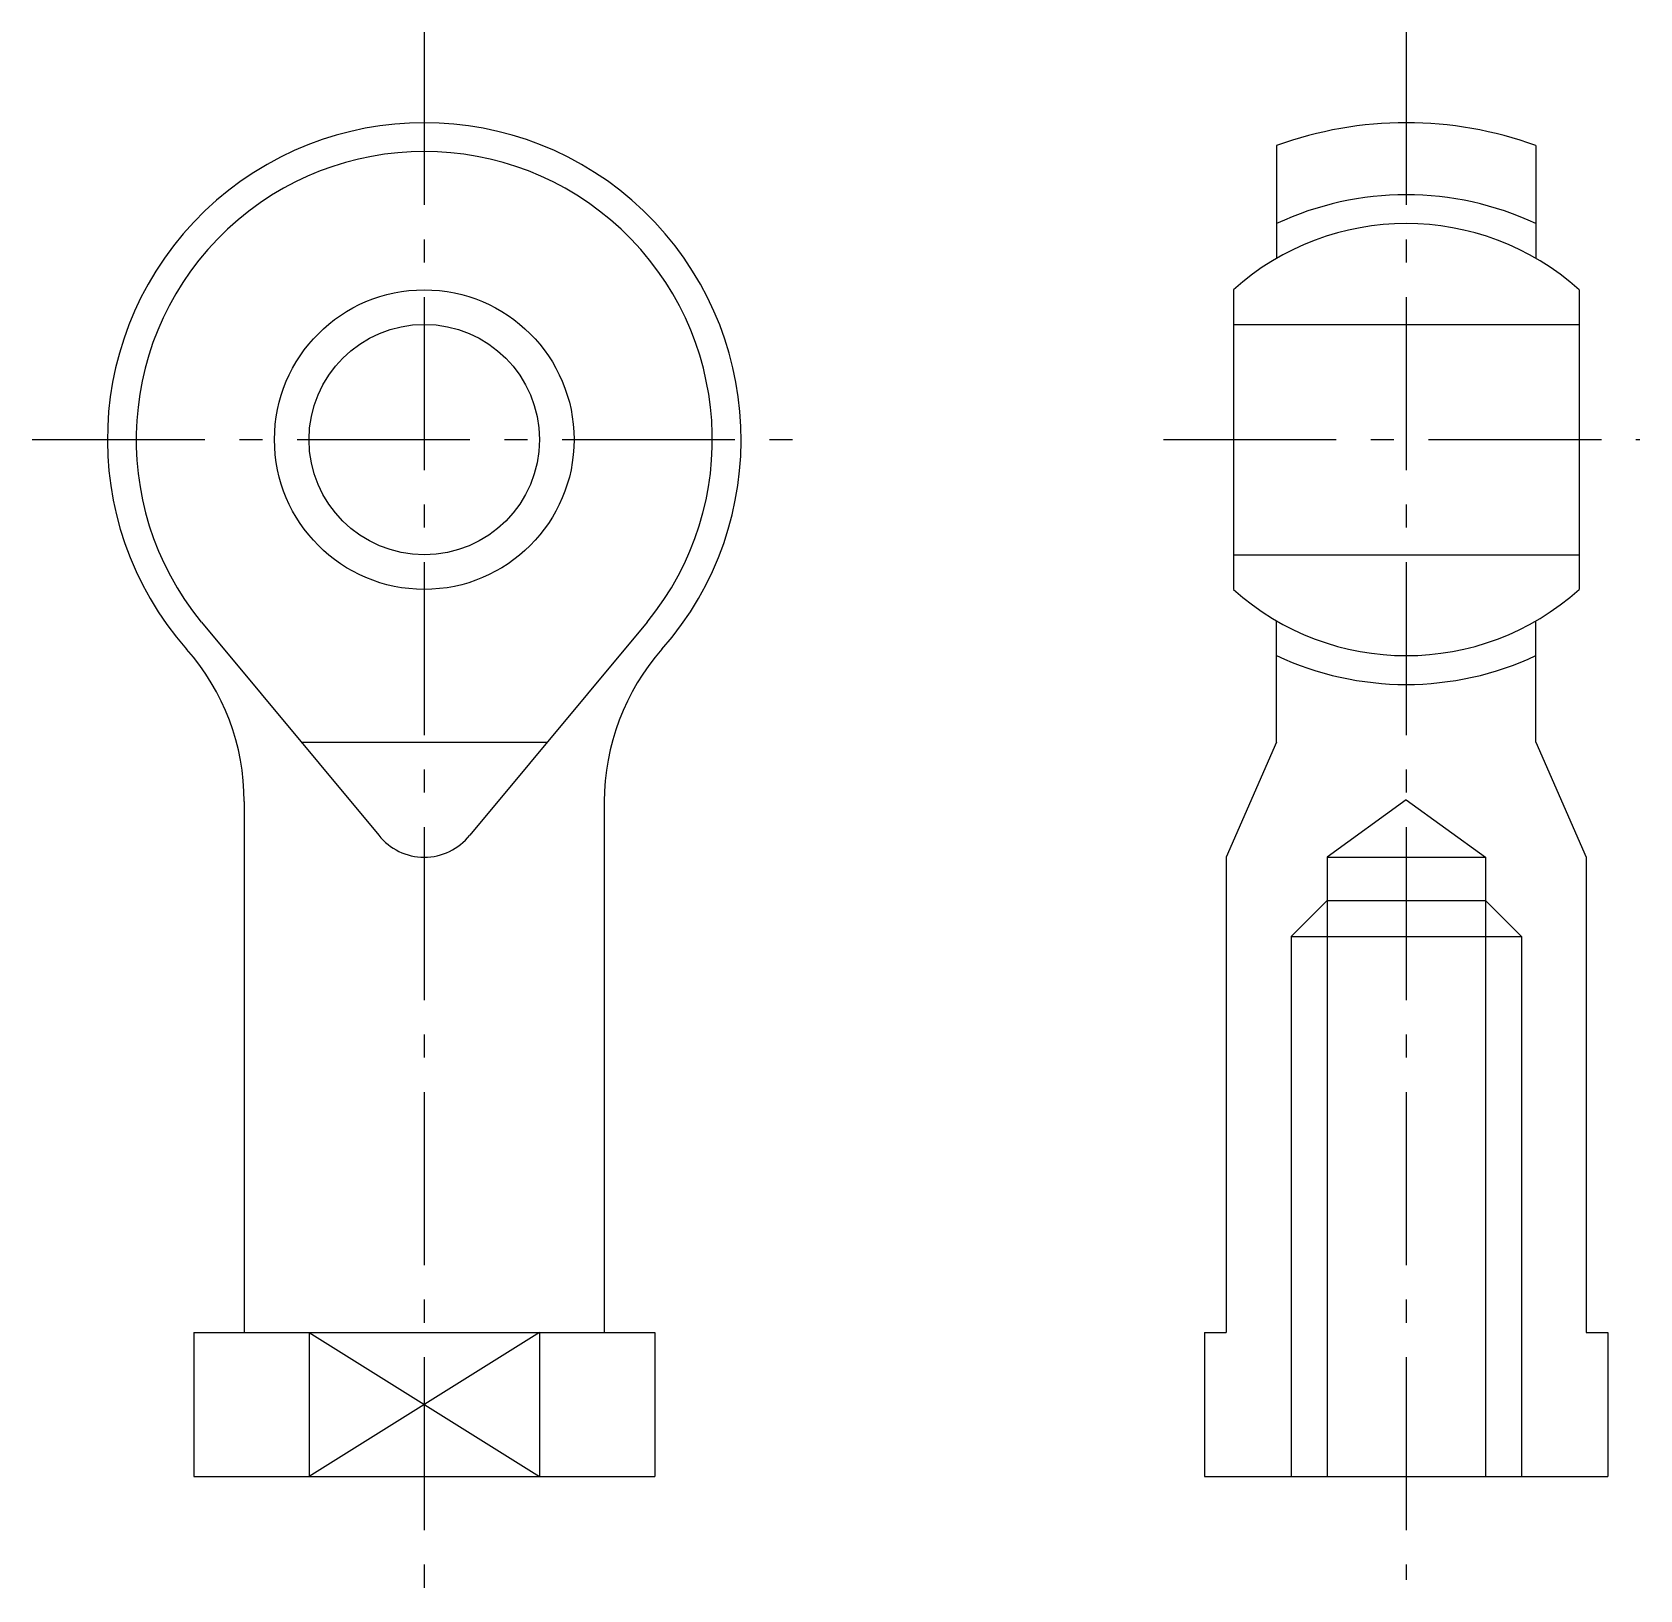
# Model space of a CAD drawing. Extents: x 107.2 to 163, y 132.8 to 186.9.
import ezdxf

# ---------------------------------------------------------------- set-up
doc = ezdxf.new("R2010")
doc.units = 0
doc.header["$MEASUREMENT"] = 0
doc.linetypes.add('SCENTER', pattern=[9.2, 6, -1.2, 0.8, -1.2])
doc.layers.get('0').update_dxf_attribs({"linetype": 'CONTINUOUS'})
doc.layers.add('CON', color=2, linetype='CONTINUOUS')
doc.layers.add('SCEN', color=1, linetype='SCENTER')

msp = doc.modelspace()

# ---------------------------------------------------------------- linework, layer by layer
for p, q in [((150.91, 155.465), (150.91, 136.715)), ((158.91, 155.465), (158.91, 136.715)), ((124.82, 141.715), (116.82, 136.715)), ((116.82, 141.715), (124.82, 136.715))]:
    msp.add_line(p, q)
at = {"layer": 'CON'}
for p, q in [((150.41, 182.92), (150.41, 179.006)), ((159.41, 182.92), (159.41, 179.006)), ((148.91, 177.915), (148.91, 167.515)), ((160.91, 177.915), (160.91, 167.515)), ((148.91, 176.715), (160.91, 176.715)), ((148.91, 168.715), (160.91, 168.715)), ((113.081, 166.383), (119.243, 158.986)), ((128.56, 166.383), (122.398, 158.986)), ((150.41, 162.215), (150.41, 166.425)), ((159.41, 162.215), (159.41, 166.425)), ((116.552, 162.215), (125.088, 162.215)), ((150.41, 162.215), (148.66, 158.215)), ((159.41, 162.215), (161.16, 158.215)), ((154.91, 160.215), (152.16, 158.215)), ((154.91, 160.215), (157.66, 158.215)), ((114.57, 160.148), (114.57, 141.715)), ((127.07, 160.148), (127.07, 141.715)), ((148.66, 158.215), (148.66, 141.715)), ((152.16, 158.215), (152.16, 136.715)), ((152.16, 158.215), (157.66, 158.215)), ((157.66, 158.215), (157.66, 136.715)), ((161.16, 158.215), (161.16, 141.715)), ((152.16, 156.715), (150.91, 155.465)), ((152.16, 156.715), (152.16, 156.715)), ((152.16, 156.715), (157.66, 156.715)), ((157.66, 156.715), (157.66, 156.715)), ((157.66, 156.715), (158.91, 155.465)), ((150.91, 155.465), (158.91, 155.465)), ((112.82, 141.715), (112.82, 136.715)), ((112.82, 141.715), (128.82, 141.715)), ((116.82, 141.715), (116.82, 136.715)), ((124.82, 141.715), (124.82, 136.715)), ((128.82, 141.715), (128.82, 136.715)), ((147.91, 141.715), (147.91, 136.715)), ((147.91, 141.715), (148.66, 141.715)), ((161.16, 141.715), (161.91, 141.715)), ((161.91, 141.715), (161.91, 136.715)), ((112.82, 136.715), (128.82, 136.715)), ((147.91, 136.715), (161.91, 136.715))]:
    msp.add_line(p, q, dxfattribs=at)
for radius in [5.2, 4]:
    msp.add_circle((120.82, 172.715), radius, dxfattribs=at)
for centre, radius, start, end in [((120.82, 172.715), 11, 318.5904, 221.4096), ((154.91, 170.59), 13.125, 69.949, 110.051), ((120.82, 172.715), 10, 320.709, 219.291), ((154.91, 170.59), 10.625, 64.9424, 115.0576), ((154.91, 171.239), 8.976, 48.053, 131.947), ((154.91, 174.191), 8.976, 228.053, 311.947), ((106.57, 160.148), 8, 0, 41.4096), ((135.07, 160.148), 8, 138.5904, 180), ((154.91, 174.84), 10.625, 244.9424, 295.0576), ((120.82, 160.215), 2, 217.9385, 322.0615)]:
    msp.add_arc(centre, radius, start, end, dxfattribs=at)
at = {"layer": 'SCEN'}
for p, q in [((120.82, 186.86), (120.82, 132.785)), ((154.91, 186.86), (154.91, 133.129)), ((107.207, 172.715), (134.348, 172.715)), ((146.483, 172.715), (163.02, 172.715))]:
    msp.add_line(p, q, dxfattribs=at)

doc.saveas('drawing.dxf')
